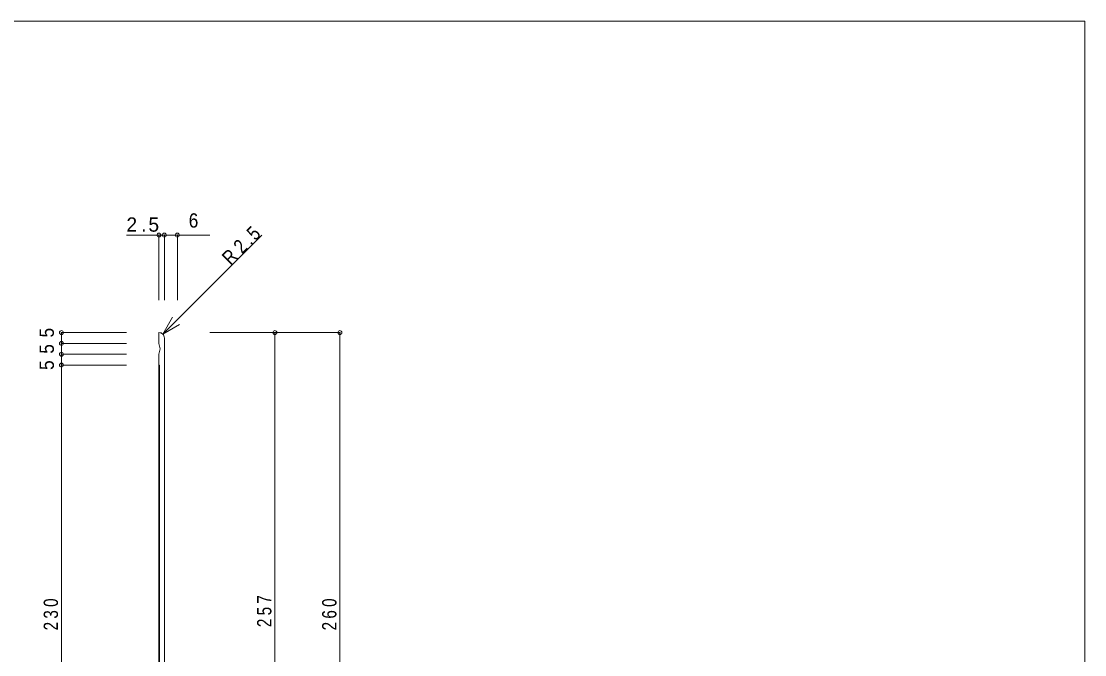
# Model space of a CAD drawing. Units: millimetres on the paper, with parts at other scales. Extents: x -141 to 141, y -98 to 98.
# Drawn here: x -22.6 to 141, y 0 to 97.5 of the extents above; entities that cross this region are included whole.
import ezdxf
from ezdxf.enums import TextEntityAlignment as Align

# ---------------------------------------------------------------- set-up
doc = ezdxf.new("R2010")
doc.units = ezdxf.units.MM
doc.header["$PDMODE"] = 32
doc.header["$PDSIZE"] = 0.6
for name, color, linetype, lineweight in [('3-0_ＫＢ製品', 2, 'Continuous', 9), ('3-3_寸法', 4, 'Continuous', 9), ('3-4_引出線字', 4, 'Continuous', 9), ('3-8_他製品', 7, 'Continuous', 9), ('F-0_図面枠', 5, 'Continuous', 9)]:
    doc.layers.add(name, color=color, linetype=linetype, lineweight=lineweight)
doc.styles.add('HGｺﾞｼｯｸM', font='')
doc.styles.get('HGｺﾞｼｯｸM').set_extended_font_data('HGｺﾞｼｯｸM')

msp = doc.modelspace()

# ---------------------------------------------------------------- linework, layer by layer
at = {"layer": '3-0_ＫＢ製品'}
for p, q in [((-1.417, 47.917), (-1.417, 49.583)), ((-1.417, 47.917), (-1.25, 47.083)), ((-0.583, -34.083), (-0.583, 48.75)), ((-1.25, 47.083), (-1.417, 46.25)), ((-1.417, -37.083), (-1.417, 46.25))]:
    msp.add_line(p, q, dxfattribs=at)
msp.add_arc((-1.417, 48.75), 0.833, 359.99972, 90.00028, dxfattribs=at)
at = {"layer": '3-3_寸法'}
for p, q in [((-0.583, 64.583), (-6.417, 64.583)), ((-1.417, 54.583), (-1.417, 64.583)), ((-0.583, 64.583), (-0.583, 54.583)), ((-0.583, 64.583), (6.417, 64.583)), ((1.417, 64.583), (1.417, 54.583)), ((-16.417, 47.917), (-16.417, 49.583)), ((-16.417, 49.583), (-6.417, 49.583)), ((16.417, 49.583), (6.417, 49.583)), ((16.417, -36.083), (16.417, 49.583)), ((26.417, 49.583), (16.417, 49.583)), ((26.417, 49.583), (26.417, -37.083)), ((-16.417, 46.25), (-16.417, 47.917)), ((-16.417, 47.917), (-6.417, 47.917)), ((-16.417, 44.583), (-16.417, 46.25)), ((-16.417, 46.25), (-6.417, 46.25)), ((-16.417, -32.083), (-16.417, 44.583)), ((-16.417, 44.583), (-6.417, 44.583))]:
    msp.add_line(p, q, dxfattribs=at)
for p in [(-1.417, 64.583), (-0.583, 64.583), (1.417, 64.583), (-16.417, 49.583), (16.417, 49.583), (26.417, 49.583), (-16.417, 47.917), (-16.417, 46.25), (-16.417, 44.583)]:
    msp.add_point(p, dxfattribs=at)
at = {"layer": '3-4_引出線字'}
for q in [(14.417, 64.583), (0.673, 51.937), (1.771, 50.839)]:
    msp.add_line((-0.827, 49.339), q, dxfattribs=at)
at = {"layer": '3-8_他製品'}
for p in [(-1.417, 44.583), (-1.35, -32.083)]:
    msp.add_line(p, (-1.35, 44.583), dxfattribs=at)
at = {"layer": 'F-0_図面枠'}
for p, q in [((-141, 97.5), (141, 97.5)), ((141, 97.5), (141, -97.5))]:
    msp.add_line(p, q, dxfattribs=at)

# ---------------------------------------------------------------- texts
at = {"layer": '3-3_寸法', "color": 7, "style": 'HGｺﾞｼｯｸM', "width": 0.9}
msp.add_text('6', height=2.199, dxfattribs=at).set_placement((3.167, 65.083), align=Align.BOTTOM_LEFT)
for p in [(-16.917, 48.833), (-16.917, 46.333), (-16.917, 43.833)]:
    msp.add_text('5', height=2.199, rotation=90, dxfattribs=at).set_placement(p, align=Align.BOTTOM_LEFT)
at = {"layer": '3-3_寸法', "color": 7, "insert": (-6.417, 65.083), "char_height": 2.199, "attachment_point": 7, "style": 'HGｺﾞｼｯｸM'}
msp.add_mtext('\\T1.38;2.5', dxfattribs=at)
at = {"layer": '3-3_寸法', "color": 7, "char_height": 2.199, "attachment_point": 7, "rotation": 90, "style": 'HGｺﾞｼｯｸM'}
for s, insert in [('\\T1.38;\\W0.8;230', (-16.917, 3.75)), ('\\T1.38;\\W0.8;257', (15.917, 4.25)), ('\\T1.38;\\W0.8;260', (25.917, 3.75))]:
    msp.add_mtext(s, dxfattribs=dict(at, insert=insert))
at = {"layer": '3-4_引出線字', "color": 7, "insert": (9.644, 59.81), "char_height": 2.199, "attachment_point": 7, "rotation": 45, "style": 'HGｺﾞｼｯｸM'}
msp.add_mtext('\\T1.38;\\W0.85;R2.5', dxfattribs=at)

doc.saveas('drawing.dxf')
